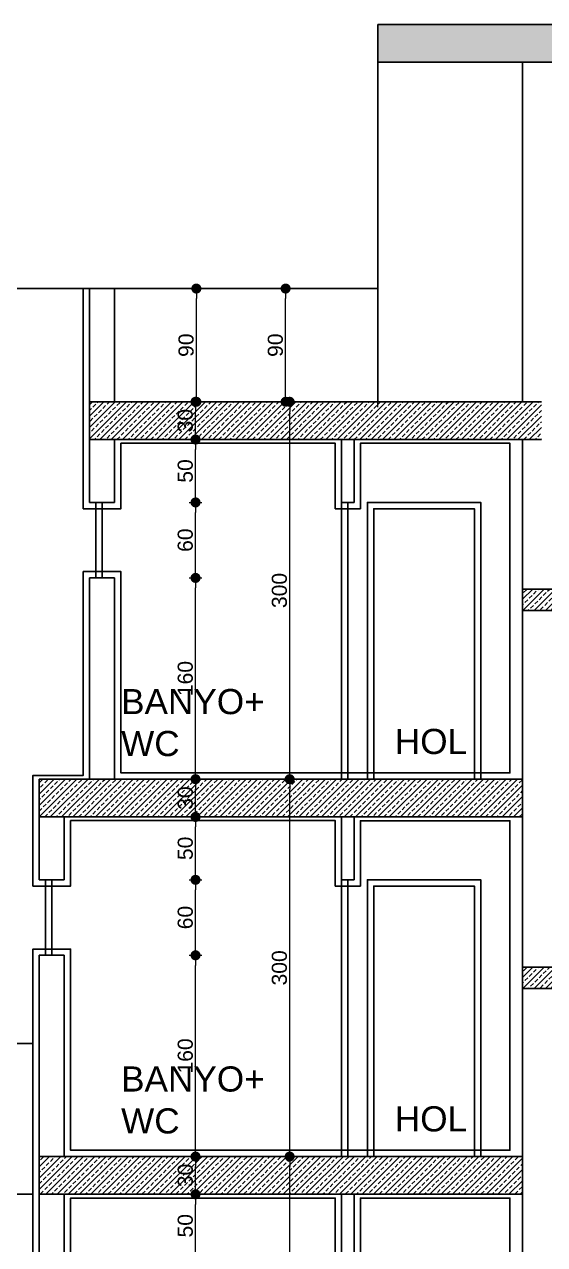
# Model space of a CAD drawing. Header units: millimetres. Extents: x 38129 to 72024, y -56282 to 16512.
# Drawn here: x 38264.4 to 38367.7, y -53705.3 to -53462.8 of the extents above; entities that cross this region are included whole.
import ezdxf

# ---------------------------------------------------------------- set-up
doc = ezdxf.new("R2010")
doc.units = ezdxf.units.MM
for name, color, linetype, lineweight in [('DIŞÖLÇÜ', 37, 'Continuous', 0), ('DUVAR', 255, 'Continuous', 30), ('KAPI', 4, 'Continuous', 30), ('mahal', 7, 'Continuous', 5), ('MİMARİ', 4, 'Continuous', 9), ('pencere', 195, 'Continuous', 30), ('TARAMA', 252, 'Continuous', 0), ('ölçü İÇ', 31, 'Continuous', 0)]:
    doc.layers.add(name, color=color, linetype=linetype, lineweight=lineweight)
doc.layers.add('sıva', color=41, linetype='Continuous')
doc.styles.add('icdisolcu_yazi', font='arial.ttf')
doc.styles.get("Standard").update_dxf_attribs({"font": 'arial.ttf'})
doc.dimstyles.new('İç Ölçü', dxfattribs={"dimtxt": 12, "dimasz": 8, "dimexe": 5, "dimexo": 0, "dimgap": 2, "dimtad": 1, "dimdec": 0, "dimzin": 12, "dimdsep": 46, "dimtxsty": 'icdisolcu_yazi', "dimblk": 'DOT', "dimcen": 8, "dimdle": 5, "dimclrd": 256, "dimclre": 256, "dimclrt": 7, "dimadec": 0, "dimazin": 3, "dimtfac": 1, "dimtdec": 0, "dimtix": 1, "dimtmove": 2, "dimatfit": 3, "dimldrblk": 'DOT', "dimfxl": 0, "dimtolj": 1, "dimtzin": 0, "dimlwd": -1, "dimlwe": -1, "dimarcsym": 0})
pattern_1 = [(45, (-8129.7853, 0), (-4.49012806, 4.49012806), []), (45, (-8125.295, 0), (-4.49012806, 4.49012806), [3.175, -1.5875])]

# ---------------------------------------------------------------- blocks, each defined once
blk = doc.blocks.new('_Dot')
at = {"color": 0, "lineweight": -2}
blk.add_line((-0.5, 0), (-1, 0), dxfattribs=at)
at = {"color": 0, "lineweight": 30, "const_width": 0.5}
blk.add_lwpolyline([(-0.25, 0, 1), (0.25, 0, 1)], format="xyb", close=True, dxfattribs=at)
blk = doc.blocks.new('*D2718')
at = {"layer": 'Defpoints', "color": 0, "transparency": 16777216}
for p in [(40042.54, -59208.25), (40146.84, -59208.25), (40042.54, -59258.25)]:
    blk.add_point(p, dxfattribs=at)
at = {"layer": 'ölçü İÇ', "transparency": 16777216}
for p, q in [((40141.84, -59208.25), (40151.84, -59208.25)), ((40141.84, -59258.25), (40151.84, -59258.25))]:
    blk.add_line(p, q, dxfattribs=at)
at = {"layer": 'ölçü İÇ', "linetype": 'Continuous', "transparency": 16777216}
blk.add_line((40146.84, -59250.25), (40146.84, -59216.25), dxfattribs=at)
at = {"layer": 'ölçü İÇ', "transparency": 16777216, "xscale": 8, "yscale": 8, "zscale": 8}
for p, rotation in [((40146.84, -59208.25), 90), ((40146.84, -59258.25), 270)]:
    blk.add_blockref('_Dot', p, dxfattribs=dict(at, rotation=rotation))
at = {"layer": 'ölçü İÇ', "color": 7, "transparency": 16777216, "insert": (40138.72, -59233.25), "char_height": 12, "attachment_point": 5, "rotation": 90, "style": 'icdisolcu_yazi'}
blk.add_mtext('\\A1;50', dxfattribs=at)
blk = doc.blocks.new('*D2719')
at = {"layer": 'Defpoints', "color": 0, "transparency": 16777216}
for p in [(40042.54, -59178.25), (40146.84, -59178.25), (40042.54, -59208.25)]:
    blk.add_point(p, dxfattribs=at)
at = {"layer": 'ölçü İÇ', "transparency": 16777216}
for p, q in [((40141.84, -59178.25), (40151.84, -59178.25)), ((40141.84, -59208.25), (40151.84, -59208.25))]:
    blk.add_line(p, q, dxfattribs=at)
at = {"layer": 'ölçü İÇ', "linetype": 'Continuous', "transparency": 16777216}
blk.add_line((40146.84, -59200.25), (40146.84, -59186.25), dxfattribs=at)
at = {"layer": 'ölçü İÇ', "transparency": 16777216, "xscale": 8, "yscale": 8, "zscale": 8}
for p, rotation in [((40146.84, -59178.25), 90), ((40146.84, -59208.25), 270)]:
    blk.add_blockref('_Dot', p, dxfattribs=dict(at, rotation=rotation))
at = {"layer": 'ölçü İÇ', "color": 7, "transparency": 16777216, "insert": (40138.71, -59193.25), "char_height": 12, "attachment_point": 5, "rotation": 90, "style": 'icdisolcu_yazi'}
blk.add_mtext('\\A1;30', dxfattribs=at)
blk = doc.blocks.new('*D2720')
at = {"layer": 'Defpoints', "color": 0, "transparency": 16777216}
for p in [(40221.65, -59178.25), (40221.65, -59178.25), (40221.65, -59478.25)]:
    blk.add_point(p, dxfattribs=at)
at = {"layer": 'ölçü İÇ', "transparency": 16777216}
for p, q in [((40221.65, -59178.25), (40226.65, -59178.25)), ((40221.65, -59478.25), (40226.65, -59478.25))]:
    blk.add_line(p, q, dxfattribs=at)
at = {"layer": 'ölçü İÇ', "linetype": 'Continuous', "transparency": 16777216}
blk.add_line((40221.65, -59470.25), (40221.65, -59186.25), dxfattribs=at)
at = {"layer": 'ölçü İÇ', "transparency": 16777216, "xscale": 8, "yscale": 8, "zscale": 8}
for p, rotation in [((40221.65, -59178.25), 90), ((40221.65, -59478.25), 270)]:
    blk.add_blockref('_Dot', p, dxfattribs=dict(at, rotation=rotation))
at = {"layer": 'ölçü İÇ', "color": 7, "transparency": 16777216, "insert": (40213.52, -59328.25), "char_height": 12, "attachment_point": 5, "rotation": 90, "style": 'icdisolcu_yazi'}
blk.add_mtext('\\A1;300', dxfattribs=at)
blk = doc.blocks.new('*D2721')
at = {"layer": 'Defpoints', "color": 0, "transparency": 16777216}
for p in [(40146.84, -59178.25), (40146.84, -59178.25), (40146.84, -59208.25)]:
    blk.add_point(p, dxfattribs=at)
at = {"layer": 'ölçü İÇ', "transparency": 16777216}
for p, q in [((40146.84, -59178.25), (40151.84, -59178.25)), ((40146.84, -59208.25), (40151.84, -59208.25))]:
    blk.add_line(p, q, dxfattribs=at)
at = {"layer": 'ölçü İÇ', "linetype": 'Continuous', "transparency": 16777216}
blk.add_line((40146.84, -59200.25), (40146.84, -59186.25), dxfattribs=at)
at = {"layer": 'ölçü İÇ', "transparency": 16777216, "xscale": 8, "yscale": 8, "zscale": 8}
for p, rotation in [((40146.84, -59178.25), 90), ((40146.84, -59208.25), 270)]:
    blk.add_blockref('_Dot', p, dxfattribs=dict(at, rotation=rotation))
at = {"layer": 'ölçü İÇ', "color": 7, "transparency": 16777216, "insert": (40138.71, -59193.25), "char_height": 12, "attachment_point": 5, "rotation": 90, "style": 'icdisolcu_yazi'}
blk.add_mtext('\\A1;30', dxfattribs=at)
blk = doc.blocks.new('*D2722')
at = {"layer": 'Defpoints', "color": 0, "transparency": 16777216}
for p in [(40042.54, -59018.25), (40146.84, -59018.25), (40146.84, -59178.25)]:
    blk.add_point(p, dxfattribs=at)
at = {"layer": 'ölçü İÇ', "transparency": 16777216}
for p, q in [((40141.84, -59018.25), (40151.84, -59018.25)), ((40146.84, -59178.25), (40151.84, -59178.25))]:
    blk.add_line(p, q, dxfattribs=at)
at = {"layer": 'ölçü İÇ', "linetype": 'Continuous', "transparency": 16777216}
blk.add_line((40146.84, -59170.25), (40146.84, -59026.25), dxfattribs=at)
at = {"layer": 'ölçü İÇ', "transparency": 16777216, "xscale": 8, "yscale": 8, "zscale": 8}
for p, rotation in [((40146.84, -59018.25), 90), ((40146.84, -59178.25), 270)]:
    blk.add_blockref('_Dot', p, dxfattribs=dict(at, rotation=rotation))
at = {"layer": 'ölçü İÇ', "color": 7, "transparency": 16777216, "insert": (40138.72, -59098.25), "char_height": 12, "attachment_point": 5, "rotation": 90, "style": 'icdisolcu_yazi'}
blk.add_mtext('\\A1;160', dxfattribs=at)
blk = doc.blocks.new('*D2723')
at = {"layer": 'Defpoints', "color": 0, "transparency": 16777216}
for p in [(40042.54, -58958.25), (40146.84, -58958.25), (40042.54, -59018.25)]:
    blk.add_point(p, dxfattribs=at)
at = {"layer": 'ölçü İÇ', "transparency": 16777216}
for p, q in [((40141.84, -58958.25), (40151.84, -58958.25)), ((40141.84, -59018.25), (40151.84, -59018.25))]:
    blk.add_line(p, q, dxfattribs=at)
at = {"layer": 'ölçü İÇ', "linetype": 'Continuous', "transparency": 16777216}
blk.add_line((40146.84, -59010.25), (40146.84, -58966.25), dxfattribs=at)
at = {"layer": 'ölçü İÇ', "transparency": 16777216, "xscale": 8, "yscale": 8, "zscale": 8}
for p, rotation in [((40146.84, -58958.25), 90), ((40146.84, -59018.25), 270)]:
    blk.add_blockref('_Dot', p, dxfattribs=dict(at, rotation=rotation))
at = {"layer": 'ölçü İÇ', "color": 7, "transparency": 16777216, "insert": (40138.72, -58988.25), "char_height": 12, "attachment_point": 5, "rotation": 90, "style": 'icdisolcu_yazi'}
blk.add_mtext('\\A1;60', dxfattribs=at)
blk = doc.blocks.new('*D2724')
at = {"layer": 'Defpoints', "color": 0, "transparency": 16777216}
for p in [(40042.54, -58908.25), (40146.84, -58908.25), (40042.54, -58958.25)]:
    blk.add_point(p, dxfattribs=at)
at = {"layer": 'ölçü İÇ', "transparency": 16777216}
for p, q in [((40141.84, -58908.25), (40151.84, -58908.25)), ((40141.84, -58958.25), (40151.84, -58958.25))]:
    blk.add_line(p, q, dxfattribs=at)
at = {"layer": 'ölçü İÇ', "linetype": 'Continuous', "transparency": 16777216}
blk.add_line((40146.84, -58950.25), (40146.84, -58916.25), dxfattribs=at)
at = {"layer": 'ölçü İÇ', "transparency": 16777216, "xscale": 8, "yscale": 8, "zscale": 8}
for p, rotation in [((40146.84, -58908.25), 90), ((40146.84, -58958.25), 270)]:
    blk.add_blockref('_Dot', p, dxfattribs=dict(at, rotation=rotation))
at = {"layer": 'ölçü İÇ', "color": 7, "transparency": 16777216, "insert": (40138.72, -58933.25), "char_height": 12, "attachment_point": 5, "rotation": 90, "style": 'icdisolcu_yazi'}
blk.add_mtext('\\A1;50', dxfattribs=at)
blk = doc.blocks.new('*D2725')
at = {"layer": 'Defpoints', "color": 0, "transparency": 16777216}
for p in [(40082.54, -58878.25), (40146.84, -58878.25), (40042.54, -58908.25)]:
    blk.add_point(p, dxfattribs=at)
at = {"layer": 'ölçü İÇ', "transparency": 16777216}
for p, q in [((40141.84, -58878.25), (40151.84, -58878.25)), ((40141.84, -58908.25), (40151.84, -58908.25))]:
    blk.add_line(p, q, dxfattribs=at)
at = {"layer": 'ölçü İÇ', "linetype": 'Continuous', "transparency": 16777216}
blk.add_line((40146.84, -58900.25), (40146.84, -58886.25), dxfattribs=at)
at = {"layer": 'ölçü İÇ', "transparency": 16777216, "xscale": 8, "yscale": 8, "zscale": 8}
for p, rotation in [((40146.84, -58878.25), 90), ((40146.84, -58908.25), 270)]:
    blk.add_blockref('_Dot', p, dxfattribs=dict(at, rotation=rotation))
at = {"layer": 'ölçü İÇ', "color": 7, "transparency": 16777216, "insert": (40138.71, -58893.25), "char_height": 12, "attachment_point": 5, "rotation": 90, "style": 'icdisolcu_yazi'}
blk.add_mtext('\\A1;30', dxfattribs=at)
blk = doc.blocks.new('*D2726')
at = {"layer": 'Defpoints', "color": 0, "transparency": 16777216}
for p in [(40221.65, -58878.25), (40221.65, -58878.25), (40221.65, -59178.25)]:
    blk.add_point(p, dxfattribs=at)
at = {"layer": 'ölçü İÇ', "transparency": 16777216}
for p, q in [((40221.65, -58878.25), (40226.65, -58878.25)), ((40221.65, -59178.25), (40226.65, -59178.25))]:
    blk.add_line(p, q, dxfattribs=at)
at = {"layer": 'ölçü İÇ', "linetype": 'Continuous', "transparency": 16777216}
blk.add_line((40221.65, -59170.25), (40221.65, -58886.25), dxfattribs=at)
at = {"layer": 'ölçü İÇ', "transparency": 16777216, "xscale": 8, "yscale": 8, "zscale": 8}
for p, rotation in [((40221.65, -58878.25), 90), ((40221.65, -59178.25), 270)]:
    blk.add_blockref('_Dot', p, dxfattribs=dict(at, rotation=rotation))
at = {"layer": 'ölçü İÇ', "color": 7, "transparency": 16777216, "insert": (40213.52, -59028.25), "char_height": 12, "attachment_point": 5, "rotation": 90, "style": 'icdisolcu_yazi'}
blk.add_mtext('\\A1;300', dxfattribs=at)
blk = doc.blocks.new('*D2727')
at = {"layer": 'Defpoints', "color": 0, "transparency": 16777216}
for p in [(40146.84, -58878.25), (40146.84, -58878.25), (40146.84, -58908.25)]:
    blk.add_point(p, dxfattribs=at)
at = {"layer": 'ölçü İÇ', "transparency": 16777216}
for p, q in [((40146.84, -58878.25), (40151.84, -58878.25)), ((40146.84, -58908.25), (40151.84, -58908.25))]:
    blk.add_line(p, q, dxfattribs=at)
at = {"layer": 'ölçü İÇ', "linetype": 'Continuous', "transparency": 16777216}
blk.add_line((40146.84, -58900.25), (40146.84, -58886.25), dxfattribs=at)
at = {"layer": 'ölçü İÇ', "transparency": 16777216, "xscale": 8, "yscale": 8, "zscale": 8}
for p, rotation in [((40146.84, -58878.25), 90), ((40146.84, -58908.25), 270)]:
    blk.add_blockref('_Dot', p, dxfattribs=dict(at, rotation=rotation))
at = {"layer": 'ölçü İÇ', "color": 7, "transparency": 16777216, "insert": (40138.71, -58893.25), "char_height": 12, "attachment_point": 5, "rotation": 90, "style": 'icdisolcu_yazi'}
blk.add_mtext('\\A1;30', dxfattribs=at)
blk = doc.blocks.new('*D2728')
at = {"layer": 'Defpoints', "color": 0, "transparency": 16777216}
for p in [(40082.54, -58718.25), (40146.84, -58718.25), (40146.84, -58878.25)]:
    blk.add_point(p, dxfattribs=at)
at = {"layer": 'ölçü İÇ', "transparency": 16777216}
for p, q in [((40141.84, -58718.25), (40151.84, -58718.25)), ((40146.84, -58878.25), (40151.84, -58878.25))]:
    blk.add_line(p, q, dxfattribs=at)
at = {"layer": 'ölçü İÇ', "linetype": 'Continuous', "transparency": 16777216}
blk.add_line((40146.84, -58870.25), (40146.84, -58726.25), dxfattribs=at)
at = {"layer": 'ölçü İÇ', "transparency": 16777216, "xscale": 8, "yscale": 8, "zscale": 8}
for p, rotation in [((40146.84, -58718.25), 90), ((40146.84, -58878.25), 270)]:
    blk.add_blockref('_Dot', p, dxfattribs=dict(at, rotation=rotation))
at = {"layer": 'ölçü İÇ', "color": 7, "transparency": 16777216, "insert": (40138.72, -58798.25), "char_height": 12, "attachment_point": 5, "rotation": 90, "style": 'icdisolcu_yazi'}
blk.add_mtext('\\A1;160', dxfattribs=at)
blk = doc.blocks.new('*D2729')
at = {"layer": 'Defpoints', "color": 0, "transparency": 16777216}
for p in [(40082.54, -58658.25), (40146.84, -58658.25), (40082.54, -58718.25)]:
    blk.add_point(p, dxfattribs=at)
at = {"layer": 'ölçü İÇ', "transparency": 16777216}
for p, q in [((40141.84, -58658.25), (40151.84, -58658.25)), ((40141.84, -58718.25), (40151.84, -58718.25))]:
    blk.add_line(p, q, dxfattribs=at)
at = {"layer": 'ölçü İÇ', "linetype": 'Continuous', "transparency": 16777216}
blk.add_line((40146.84, -58710.25), (40146.84, -58666.25), dxfattribs=at)
at = {"layer": 'ölçü İÇ', "transparency": 16777216, "xscale": 8, "yscale": 8, "zscale": 8}
for p, rotation in [((40146.84, -58658.25), 90), ((40146.84, -58718.25), 270)]:
    blk.add_blockref('_Dot', p, dxfattribs=dict(at, rotation=rotation))
at = {"layer": 'ölçü İÇ', "color": 7, "transparency": 16777216, "insert": (40138.72, -58688.25), "char_height": 12, "attachment_point": 5, "rotation": 90, "style": 'icdisolcu_yazi'}
blk.add_mtext('\\A1;60', dxfattribs=at)
blk = doc.blocks.new('*D2730')
at = {"layer": 'Defpoints', "color": 0, "transparency": 16777216}
for p in [(40082.54, -58608.25), (40146.84, -58608.25), (40082.54, -58658.25)]:
    blk.add_point(p, dxfattribs=at)
at = {"layer": 'ölçü İÇ', "transparency": 16777216}
for p, q in [((40141.84, -58608.25), (40151.84, -58608.25)), ((40141.84, -58658.25), (40151.84, -58658.25))]:
    blk.add_line(p, q, dxfattribs=at)
at = {"layer": 'ölçü İÇ', "linetype": 'Continuous', "transparency": 16777216}
blk.add_line((40146.84, -58650.25), (40146.84, -58616.25), dxfattribs=at)
at = {"layer": 'ölçü İÇ', "transparency": 16777216, "xscale": 8, "yscale": 8, "zscale": 8}
for p, rotation in [((40146.84, -58608.25), 90), ((40146.84, -58658.25), 270)]:
    blk.add_blockref('_Dot', p, dxfattribs=dict(at, rotation=rotation))
at = {"layer": 'ölçü İÇ', "color": 7, "transparency": 16777216, "insert": (40138.72, -58633.25), "char_height": 12, "attachment_point": 5, "rotation": 90, "style": 'icdisolcu_yazi'}
blk.add_mtext('\\A1;50', dxfattribs=at)
blk = doc.blocks.new('*D2731')
at = {"layer": 'Defpoints', "color": 0, "transparency": 16777216}
for p in [(40082.54, -58578.25), (40146.84, -58578.25), (40082.54, -58608.25)]:
    blk.add_point(p, dxfattribs=at)
at = {"layer": 'ölçü İÇ', "transparency": 16777216}
for p, q in [((40141.84, -58578.25), (40151.84, -58578.25)), ((40141.84, -58608.25), (40151.84, -58608.25))]:
    blk.add_line(p, q, dxfattribs=at)
at = {"layer": 'ölçü İÇ', "linetype": 'Continuous', "transparency": 16777216}
blk.add_line((40146.84, -58600.25), (40146.84, -58586.25), dxfattribs=at)
at = {"layer": 'ölçü İÇ', "transparency": 16777216, "xscale": 8, "yscale": 8, "zscale": 8}
for p, rotation in [((40146.84, -58578.25), 90), ((40146.84, -58608.25), 270)]:
    blk.add_blockref('_Dot', p, dxfattribs=dict(at, rotation=rotation))
at = {"layer": 'ölçü İÇ', "color": 7, "transparency": 16777216, "insert": (40138.71, -58593.25), "char_height": 12, "attachment_point": 5, "rotation": 90, "style": 'icdisolcu_yazi'}
blk.add_mtext('\\A1;30', dxfattribs=at)
blk = doc.blocks.new('*D2732')
at = {"layer": 'Defpoints', "color": 0, "transparency": 16777216}
for p in [(40221.65, -58578.25), (40221.65, -58578.25), (40221.65, -58878.25)]:
    blk.add_point(p, dxfattribs=at)
at = {"layer": 'ölçü İÇ', "transparency": 16777216}
for p, q in [((40221.65, -58578.25), (40226.65, -58578.25)), ((40221.65, -58878.25), (40226.65, -58878.25))]:
    blk.add_line(p, q, dxfattribs=at)
at = {"layer": 'ölçü İÇ', "linetype": 'Continuous', "transparency": 16777216}
blk.add_line((40221.65, -58870.25), (40221.65, -58586.25), dxfattribs=at)
at = {"layer": 'ölçü İÇ', "transparency": 16777216, "xscale": 8, "yscale": 8, "zscale": 8}
for p, rotation in [((40221.65, -58578.25), 90), ((40221.65, -58878.25), 270)]:
    blk.add_blockref('_Dot', p, dxfattribs=dict(at, rotation=rotation))
at = {"layer": 'ölçü İÇ', "color": 7, "transparency": 16777216, "insert": (40213.52, -58728.25), "char_height": 12, "attachment_point": 5, "rotation": 90, "style": 'icdisolcu_yazi'}
blk.add_mtext('\\A1;300', dxfattribs=at)
blk = doc.blocks.new('*D2733')
at = {"layer": 'Defpoints', "color": 0, "transparency": 16777216}
for p in [(40146.84, -58488.25), (40147.49, -58488.25), (40146.84, -58578.25)]:
    blk.add_point(p, dxfattribs=at)
at = {"layer": 'ölçü İÇ', "transparency": 16777216}
for p, q in [((40146.84, -58488.25), (40152.49, -58488.25)), ((40146.84, -58578.25), (40152.49, -58578.25))]:
    blk.add_line(p, q, dxfattribs=at)
at = {"layer": 'ölçü İÇ', "linetype": 'Continuous', "transparency": 16777216}
blk.add_line((40147.49, -58570.25), (40147.49, -58496.25), dxfattribs=at)
at = {"layer": 'ölçü İÇ', "transparency": 16777216, "xscale": 8, "yscale": 8, "zscale": 8}
for p, rotation in [((40147.49, -58488.25), 90), ((40147.49, -58578.25), 270)]:
    blk.add_blockref('_Dot', p, dxfattribs=dict(at, rotation=rotation))
at = {"layer": 'ölçü İÇ', "color": 7, "transparency": 16777216, "insert": (40139.36, -58533.25), "char_height": 12, "attachment_point": 5, "rotation": 90, "style": 'icdisolcu_yazi'}
blk.add_mtext('\\A1;90', dxfattribs=at)
blk = doc.blocks.new('*D2734')
at = {"layer": 'Defpoints', "color": 0, "transparency": 16777216}
for p in [(40218.44, -58488.25), (40221.65, -58488.25), (40221.65, -58578.25)]:
    blk.add_point(p, dxfattribs=at)
at = {"layer": 'ölçü İÇ', "transparency": 16777216}
for p, q in [((40221.65, -58488.25), (40213.44, -58488.25)), ((40221.65, -58578.25), (40213.44, -58578.25))]:
    blk.add_line(p, q, dxfattribs=at)
at = {"layer": 'ölçü İÇ', "linetype": 'Continuous', "transparency": 16777216}
blk.add_line((40218.44, -58570.25), (40218.44, -58496.25), dxfattribs=at)
at = {"layer": 'ölçü İÇ', "transparency": 16777216, "xscale": 8, "yscale": 8, "zscale": 8}
for p, rotation in [((40218.44, -58488.25), 90), ((40218.44, -58578.25), 270)]:
    blk.add_blockref('_Dot', p, dxfattribs=dict(at, rotation=rotation))
at = {"layer": 'ölçü İÇ', "color": 7, "transparency": 16777216, "insert": (40210.32, -58533.25), "char_height": 12, "attachment_point": 5, "rotation": 90, "style": 'icdisolcu_yazi'}
blk.add_mtext('\\A1;90', dxfattribs=at)
blk = doc.blocks.new('NDBDGBF')
at = {"layer": 'TARAMA'}
h = blk.add_hatch(dxfattribs=at)
h.set_pattern_fill('ANSI33', color=256)
h.set_pattern_definition([(45, (39464.9614, -61942.247), (-4.490128, 4.490128), []), (45, (39469.4515, -61942.247), (-4.490128, 4.490128), [3.175, -1.5875])])
h.paths.add_polyline_path([(41571.73, -58278.25), (40291.7, -58278.25), (40291.7, -58308.25), (41571.73, -58308.25)])
h = blk.add_hatch(dxfattribs=at)
h.set_pattern_fill('ANSI33', color=256)
h.set_pattern_definition([(45, (3406.567, -25875.2335), (-4.4901281, 4.4901281), []), (45, (3411.057, -25875.2335), (-4.4901281, 4.4901281), [3.175, -1.5875])])
h.paths.add_polyline_path([(40421.72, -58578.25), (40062.54, -58578.25), (40062.54, -58608.25), (40421.72, -58608.25)])
h = blk.add_hatch(dxfattribs=at)
h.set_pattern_fill('ANSI33', color=256)
h.set_pattern_definition([(45, (-8129.7853, 3030.56), (-4.49012806, 4.49012806), []), (45, (-8125.295, 3030.56), (-4.49012806, 4.49012806), [3.175, -1.5875])])
h.paths.add_polyline_path([(40526.72, -58727.07), (40406.79, -58727.07), (40406.79, -58744.07), (40511.15, -58744.07), (40706.72, -58852.37), (40706.72, -58860.69), (40846.72, -58860.69), (40846.72, -58843.69), (40706.72, -58843.69), (40706.72, -58827.03), (40676.72, -58827.03), (40676.72, -58810.37), (40646.72, -58810.37), (40646.72, -58793.71), (40616.72, -58793.71), (40616.72, -58777.05), (40586.72, -58777.05), (40586.72, -58760.39), (40556.72, -58760.39), (40556.72, -58743.73), (40526.72, -58743.73)])
h.paths.add_polyline_path([(40422.89, -58826.97), (40652.8, -58826.97), (40652.8, -58796.06), (40422.89, -58796.06)], flags=25)
h = blk.add_hatch(dxfattribs=at)
h.set_pattern_fill('ANSI33', color=256)
h.set_pattern_definition(pattern_1)
h.paths.add_polyline_path([(40406.79, -58908.25), (40406.79, -58878.25), (40022.54, -58878.25), (40022.54, -58908.25)])
h = blk.add_hatch(dxfattribs=at)
h.set_pattern_fill('ANSI33', color=256)
h.set_pattern_definition([(45, (-8129.7853, 2730), (-4.49012806, 4.49012806), []), (45, (-8125.295, 2730), (-4.49012806, 4.49012806), [3.175, -1.5875])])
h.paths.add_polyline_path([(40526.72, -59027.63), (40406.79, -59027.63), (40406.79, -59044.63), (40511.15, -59044.63), (40706.72, -59152.93), (40706.72, -59161.25), (40846.72, -59161.25), (40846.72, -59144.25), (40706.72, -59144.25), (40706.72, -59127.59), (40676.72, -59127.59), (40676.72, -59110.93), (40646.72, -59110.93), (40646.72, -59094.27), (40616.72, -59094.27), (40616.72, -59077.61), (40586.72, -59077.61), (40586.72, -59060.95), (40556.72, -59060.95), (40556.72, -59044.29), (40526.72, -59044.29)])
h.paths.add_polyline_path([(40422.89, -59127.53), (40652.8, -59127.53), (40652.8, -59096.62), (40422.89, -59096.62)], flags=25)
h = blk.add_hatch(dxfattribs=at)
h.set_pattern_fill('ANSI33', color=256)
h.set_pattern_definition(pattern_1)
h.paths.add_polyline_path([(40406.79, -59208.25), (40406.79, -59178.25), (40022.54, -59178.25), (40022.54, -59208.25)])
blk.add_line((40291.7, -58582.6), (40291.7, -58578.25))
at = {"layer": 'DUVAR'}
for p, q in [((40291.7, -58308.25), (40291.7, -58278.25)), ((40291.7, -58278.25), (41571.73, -58278.25)), ((40291.7, -58308.25), (41571.73, -58308.25)), ((40406.79, -58578.25), (40406.79, -58308.25)), ((40062.54, -58578.25), (40421.72, -58578.25)), ((40062.54, -58608.25), (40421.72, -58608.25)), ((40062.54, -58658.25), (40062.54, -58608.25)), ((40082.54, -58658.25), (40082.54, -58608.25)), ((40262.88, -58658.25), (40262.88, -58608.25)), ((40272.86, -58658.25), (40272.86, -58608.25)), ((40406.79, -58878.25), (40406.79, -58608.25)), ((40082.54, -58658.25), (40062.54, -58658.25)), ((40262.88, -58658.25), (40272.86, -58658.25)), ((40062.54, -58878.25), (40062.54, -58718.25)), ((40082.54, -58718.25), (40062.54, -58718.25)), ((40082.54, -58878.25), (40082.54, -58718.25)), ((40526.72, -58727.07), (40406.79, -58727.07)), ((40511.15, -58744.07), (40406.79, -58744.07)), ((40022.54, -58878.25), (40406.79, -58878.25)), ((40022.54, -58958.25), (40022.54, -58878.25)), ((40406.79, -58908.25), (40406.79, -58878.25)), ((40022.54, -58908.25), (40406.79, -58908.25)), ((40042.54, -58958.25), (40042.54, -58908.25)), ((40262.88, -58958.25), (40262.88, -58908.25)), ((40272.86, -58958.25), (40272.86, -58908.25)), ((40406.79, -59178.25), (40406.79, -58908.25)), ((40042.54, -58958.25), (40022.54, -58958.25)), ((40262.88, -58958.25), (40272.86, -58958.25)), ((40022.54, -59208.25), (40022.54, -59018.25)), ((40042.54, -59018.25), (40022.54, -59018.25)), ((40042.54, -59178.25), (40042.54, -59018.25)), ((40526.72, -59027.63), (40406.79, -59027.63)), ((40511.15, -59044.63), (40406.79, -59044.63)), ((40022.54, -59178.25), (40406.79, -59178.25)), ((40406.79, -59178.25), (40406.79, -61645.44)), ((40022.54, -59208.25), (40406.79, -59208.25)), ((40022.54, -59258.25), (40022.54, -59208.25)), ((40042.54, -59258.25), (40042.54, -59208.25)), ((40262.88, -59258.25), (40262.88, -59208.25)), ((40272.86, -59258.25), (40272.86, -59208.25)), ((40406.79, -59478.25), (40406.79, -59208.25))]:
    blk.add_line(p, q, dxfattribs=at)
blk.add_lwpolyline([(40062.54, -58608.25), (40062.54, -58488.25), (40082.54, -58488.25), (40082.54, -58578.25)], dxfattribs=at)
at = {"layer": 'KAPI'}
for points in [[(40283.5, -58878.25), (40283.5, -58658.25), (40373.5, -58658.25), (40373.5, -58878.25)], [(40288.5, -58878.25), (40288.5, -58663.25), (40368.5, -58663.25), (40368.5, -58878.25)], [(40283.5, -59178.25), (40283.5, -58958.25), (40373.5, -58958.25), (40373.5, -59178.25)], [(40288.5, -59178.25), (40288.5, -58963.25), (40368.5, -58963.25), (40368.5, -59178.25)]]:
    blk.add_lwpolyline(points, dxfattribs=at)
at = {"layer": 'pencere'}
for p, q in [((40067.54, -58718.25), (40067.54, -58658.25)), ((40072.54, -58718.25), (40072.54, -58658.25)), ((40262.88, -58658.25), (40262.88, -58878.25)), ((40267.88, -58658.25), (40267.88, -58878.25)), ((40027.54, -59018.25), (40027.54, -58958.25)), ((40032.54, -59018.25), (40032.54, -58958.25)), ((40262.88, -58958.25), (40262.88, -59178.25)), ((40267.88, -58958.25), (40267.88, -59178.25))]:
    blk.add_line(p, q, dxfattribs=at)
at = {"layer": 'sıva'}
for p, q in [((40291.7, -58308.25), (40291.7, -58578.25)), ((40082.54, -58488.25), (40291.7, -58488.25))]:
    blk.add_line(p, q, dxfattribs=at)
for points in [[(40062.54, -58488.25), (39961.72, -58488.25), (39961.72, -59088.25)], [(40057.54, -58488.25), (40057.54, -58663.25), (40087.54, -58663.25), (40087.54, -58611.19), (40257.88, -58611.19), (40257.88, -58663.25), (40277.86, -58663.25), (40277.86, -58611.25), (40396.72, -58611.25), (40396.72, -58873.25), (40087.54, -58873.25), (40087.54, -58713.25), (40057.54, -58713.25), (40057.54, -58875.25), (40017.54, -58875.25), (40017.54, -58963.25), (40047.54, -58963.25), (40047.54, -58911.19), (40257.88, -58911.19), (40257.88, -58963.25), (40277.86, -58963.25), (40277.86, -58911.25), (40396.72, -58911.25), (40396.72, -59173.25), (40047.54, -59173.25), (40047.54, -59013.25), (40017.54, -59013.25), (40017.54, -59208.25)], [(40017.54, -59088.25), (39941.71, -59088.25), (39941.71, -59208.25), (40017.54, -59208.25)], [(40017.54, -59208.25), (40017.54, -59263.25), (40047.54, -59263.25), (40047.54, -59211.19), (40257.88, -59211.19), (40257.88, -59263.25), (40277.86, -59263.25), (40277.86, -59211.25), (40396.72, -59211.25), (40396.72, -59473.25), (40047.54, -59473.25), (40047.54, -59313.25), (40017.54, -59313.25), (40017.54, -59508.25)]]:
    blk.add_lwpolyline(points, dxfattribs=at)
at = {"layer": 'mahal', "char_height": 20, "attachment_point": 1}
for s, insert in [('BANYO+\\PWC', (40087.67, -58806.56)), ('HOL', (40305.24, -58838.25)), ('BANYO+\\PWC', (40087.67, -59106.56)), ('HOL', (40305.24, -59138.25))]:
    blk.add_mtext_dynamic_manual_height_columns(s, width=250.3432, gutter_width=12.5, heights=[0], dxfattribs=dict(at, insert=insert))
at = {"layer": 'ölçü İÇ'}
for base, p1, p2, picture, middle in [((40147.49, -58488.25), (40146.84, -58578.25), (40146.84, -58488.25), '*D2733', (40139.36, -58533.25)), ((40218.44, -58488.25), (40221.65, -58578.25), (40221.65, -58488.25), '*D2734', (40210.32, -58533.25)), ((40146.84, -58578.25), (40082.54, -58608.25), (40082.54, -58578.25), '*D2731', (40138.71, -58593.25)), ((40221.65, -58578.25), (40221.65, -58878.25), (40221.65, -58578.25), '*D2732', (40213.52, -58728.25)), ((40146.84, -58608.25), (40082.54, -58658.25), (40082.54, -58608.25), '*D2730', (40138.72, -58633.25)), ((40146.84, -58658.25), (40082.54, -58718.25), (40082.54, -58658.25), '*D2729', (40138.72, -58688.25)), ((40146.84, -58718.25), (40146.84, -58878.25), (40082.54, -58718.25), '*D2728', (40138.72, -58798.25)), ((40146.84, -58878.25), (40042.54, -58908.25), (40082.54, -58878.25), '*D2725', (40138.71, -58893.25)), ((40146.84, -58878.25), (40146.84, -58908.25), (40146.84, -58878.25), '*D2727', (40138.71, -58893.25)), ((40221.65, -58878.25), (40221.65, -59178.25), (40221.65, -58878.25), '*D2726', (40213.52, -59028.25)), ((40146.84, -58908.25), (40042.54, -58958.25), (40042.54, -58908.25), '*D2724', (40138.72, -58933.25)), ((40146.84, -58958.25), (40042.54, -59018.25), (40042.54, -58958.25), '*D2723', (40138.72, -58988.25)), ((40146.84, -59018.25), (40146.84, -59178.25), (40042.54, -59018.25), '*D2722', (40138.72, -59098.25)), ((40146.84, -59178.25), (40042.54, -59208.25), (40042.54, -59178.25), '*D2719', (40138.71, -59193.25)), ((40146.84, -59178.25), (40146.84, -59208.25), (40146.84, -59178.25), '*D2721', (40138.71, -59193.25)), ((40221.65, -59178.25), (40221.65, -59478.25), (40221.65, -59178.25), '*D2720', (40213.52, -59328.25)), ((40146.84, -59208.25), (40042.54, -59258.25), (40042.54, -59208.25), '*D2718', (40138.72, -59233.25))]:
    dim = blk.add_linear_dim(base=base, p1=p1, p2=p2, angle=90, dimstyle='İç Ölçü', dxfattribs=at)
    dim.commit()
    dim.dimension.update_dxf_attribs({"geometry": picture, "text_midpoint": middle})
blk = doc.blocks.new('nfjfdj')
at = {"layer": 'DIŞÖLÇÜ', "xscale": 0.25, "yscale": 0.25, "zscale": 0.25}
blk.add_blockref('NDBDGBF', (40516.65, -33924), dxfattribs=at)

msp = doc.modelspace()

# ---------------------------------------------------------------- block references
at = {"layer": 'MİMARİ'}
msp.add_blockref('nfjfdj', (-12254.98, -4969.22), dxfattribs=at)

doc.saveas('drawing.dxf')
